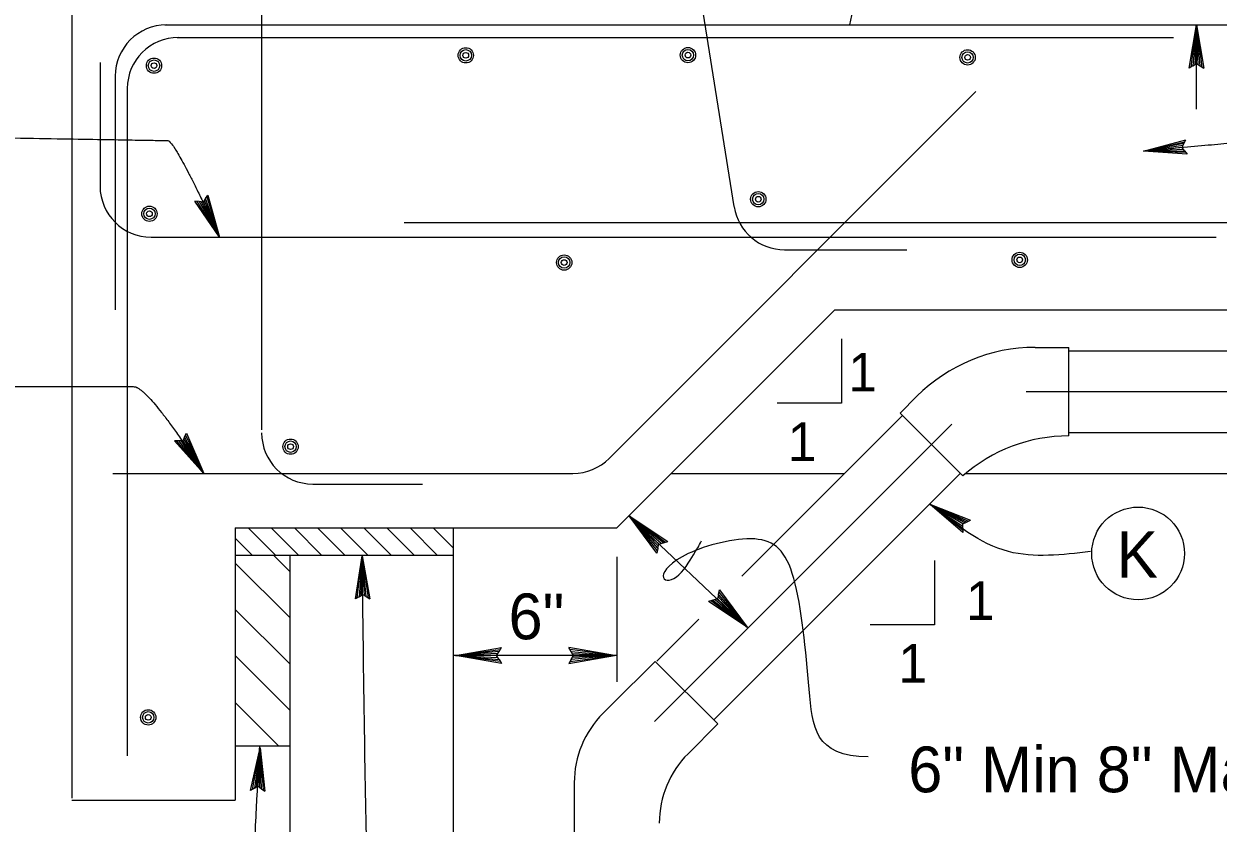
# Model space of a CAD drawing. Extents: x 0 to 2.83, y 0 to 1.83.
# Drawn here: x 0.3817 to 0.6861, y 0.9327 to 1.1364 of the extents above; entities that cross this region are included whole.
import ezdxf

# ---------------------------------------------------------------- set-up
doc = ezdxf.new("R2010")
doc.units = 0
for name, color, linetype in [('14 Ramp Anno', 7, 'Continuous'), ('201 Center and Station Line', 7, 'Continuous'), ('212 Leaders and Dim Lines', 7, 'Continuous'), ('213 Rebar', 7, 'Continuous'), ('214 Text and Titles', 7, 'Continuous'), ('217 Rebar', 7, 'Continuous'), ('222 Structural Steel', 7, 'Continuous'), ('240 Concrete', 7, 'Continuous'), ('Default', 7, 'Continuous')]:
    doc.layers.add(name, color=color, linetype=linetype)

# ---------------------------------------------------------------- blocks, each defined once
blk = doc.blocks.new('TERMA')
at = {"layer": 'Default'}
for p, q in [((-0.3267989938640841, 0.028734689404227826), (-0.3445155293117567, 0.05749671915426428)), ((-0.3445155293117567, 0.05749671915426428), (0, 0)), ((0, 0), (-0.3445155293117567, -0.05757874016519838)), ((-0.3356572615879204, 0.043115704279246055), (0, 0)), ((0, 0), (-0.3356572615879204, -0.04317038494437153)), ((0, 0), (-0.3267989938640841, 0.028734689404227826)), ((-0.3267989938640841, 0.028734689404227826), (-0.3090824584429032, 0)), ((-0.3267989938640841, -0.02878937006935331), (0, 0)), ((-0.3090824584429032, 0), (-0.3267989938640841, -0.02878937006935331)), ((0, 0), (-0.3179407261667395, 0.014353674529209604)), ((-0.3179407261667395, -0.014408355194335086), (0, 0)), ((-0.3090824584429032, 0), (0, 0)), ((-0.3267989938640841, -0.02878937006935331), (-0.3445155293117567, -0.05757874016519838))]:
    blk.add_line(p, q, dxfattribs=at)

msp = doc.modelspace()

# ---------------------------------------------------------------- linework, layer by layer
at = {"layer": '14 Ramp Anno'}
for p, q in [((0.46623025382564526, 0.9898478992341749), (0.4679238746328972, 1.0008065981133383)), ((0.4666834296035845, 0.9901346295955432), (0.4679238746328972, 1.0008065981133383)), ((0.4679238746328972, 1.0008065981133383), (0.4671357373889643, 0.99042134949917)), ((0.4679238746328972, 1.0008065981133383), (0.46758891316690315, 0.9907080798605383)), ((0.46804208894484245, 0.9909948102219063), (0.4679238746328972, 1.0008065981133383)), ((0.4679238746328972, 1.0008065981133383), (0.4698827665155909, 0.9898919054111622)), ((0.46896286172649665, 0.9904433630454053), (0.4679238746328972, 1.0008065981133383)), ((0.46850204133938955, 0.9907190814047849), (0.4679238746328972, 1.0008065981133383)), ((0.4679238746328972, 1.0008065981133383), (0.46942281412104375, 0.9901676342282839)), ((0.4671357373889643, 0.99042134949917), (0.46623025382564526, 0.9898478992341749)), ((0.4671357373889643, 0.99042134949917), (0.46804208894484245, 0.9909948102219063)), ((0.46804208894484245, 0.9909948102219063), (0.46896286172649665, 0.9904433630454053)), ((0.46896286172649665, 0.9904433630454053), (0.4698827665155909, 0.9898919054111622))]:
    msp.add_line(p, q, dxfattribs=at)
at = {"layer": '201 Center and Station Line'}
for p, q in [((0.6371711976061418, 1.0427020753344485), (1.0610798909938683, 1.0427020753344485)), ((0.6181661115139848, 1.0344177728376587), (0.5423977777312187, 0.9586494389826208))]:
    msp.add_line(p, q, dxfattribs=at)
at = {"layer": '212 Leaders and Dim Lines'}
for p, q in [((0.5327940677157478, 1.000557379184956), (0.5327940677157478, 0.9687656995928603)), ((0.5328013073102079, 0.975430230034012), (0.49112740104908026, 0.975430230034012))]:
    msp.add_line(p, q, dxfattribs=at)
for points, degree in [([(0.6150590919565018, 1.1668662916888504), (0.6018026142655067, 1.1668662916888504), (0.5992991052396229, 1.1668662916888504), (0.5920940270469994, 1.136155351125556)], 2), ([(0.5968975351757674, 0.9496355210439299), (0.5831486334776903, 0.9496355210439299), (0.5821301963148697, 0.9649120784862381), (0.578820275535703, 0.9995389420221354), (0.5701635596517286, 1.0074318300339946), (0.5482671606510876, 1.0015758163477766), (0.5429203655462799, 0.9947013654987381), (0.5480125513603824, 0.9939375376266227), (0.5531047371744849, 1.002339644219892), (0.5535712803002223, 1.0031094403773584), (0.5540137796942367, 1.0038840452811693), (0.5544322353565282, 1.0046634589313248)], 3), ([(0.49443403694286014, 0.8812227137803544), (0.4728224915814777, 0.8812227137803544), (0.4693646443236563, 0.8812227137803544), (0.4679238746328972, 1.0008065981133383)], 2)]:
    msp.add_open_spline(points, degree=degree, dxfattribs=at)
at = {"layer": '213 Rebar'}
for p, q in [((0.4176379164767689, 1.136155351125556), (0.7869547540685493, 1.136155351125556)), ((0.4207667096533918, 1.132977318459942), (0.6747082439560722, 1.132977318459942)), ((0.40113303828403674, 1.126624249494693), (0.40113303828403674, 1.0950779131145951)), ((0.4050130874018824, 1.1231303511255561), (0.4050130874018824, 1.0635368669862797)), ((0.408074583470082, 1.119952318459942), (0.408074583470082, 0.9498353317244492)), ((0.6243538704400767, 1.1191768803099709), (0.5308621247448257, 1.0256851345255424)), ((0.4786117377382607, 1.0857896835470346), (1.0615453197921476, 1.0857896835470346)), ((0.41415803828403697, 1.0820529131145953), (0.6855795364758147, 1.0820529131145953)), ((0.4043842667098138, 1.021870200346105), (0.5216520589154788, 1.021870200346105))]:
    msp.add_line(p, q, dxfattribs=at)
for centre, radius in [((0.49432992398382697, 1.1284088533239187), 0.0019508246527777779), ((0.4943299122964498, 1.1284088415830162), 0.0014517624942559377), ((0.4943299122964498, 1.1284088415830162), 0.000724719837132564), ((0.5509520239057585, 1.1284736226481205), 0.0019508246527777779), ((0.5509520122183813, 1.1284736109072182), 0.0014517624942559377), ((0.5509520122183813, 1.1284736109072182), 0.000724719837132564), ((0.6222225115169676, 1.127889438323438), 0.0019508246527777779), ((0.6222224998295904, 1.1278894265825357), 0.0014517624942559377), ((0.41488085582706963, 1.1257800238628495), 0.0019508246527777779), ((0.41488084413969245, 1.125780012121947), 0.0014517624942559377), ((0.41488084413969245, 1.125780012121947), 0.000724719837132564), ((0.6222224998295904, 1.1278894265825357), 0.000724719837132564), ((0.5688766648854543, 1.0917462350265947), 0.0019508246527777779), ((0.5688766531980771, 1.0917462232856923), 0.0014517624942559377), ((0.4137124871777054, 1.0880390122024521), 0.0019508246527777779), ((0.5688766531980771, 1.0917462232856923), 0.000724719837132564), ((0.41371247549032825, 1.0880390004615497), 0.0014517624942559377), ((0.41371247549032825, 1.0880390004615497), 0.000724719837132564), ((0.5194060703729284, 1.0756049412643955), 0.0019508246527777779), ((0.635496081008714, 1.0762779742018027), 0.0019508246527777779), ((0.6354960693213368, 1.0762779624609005), 0.0014517624942559377), ((0.5194060586855512, 1.075604929523493), 0.0014517624942559377), ((0.5194060586855512, 1.075604929523493), 0.000724719837132564), ((0.6354960693213368, 1.0762779624609005), 0.000724719837132564), ((0.4496885695538852, 1.0286712345342788), 0.0019508246527777779), ((0.449688557866508, 1.0286712227933765), 0.0014517624942559377), ((0.449688557866508, 1.0286712227933765), 0.000724719837132564), ((0.41341315542090357, 0.95967917937542), 0.0019508246527777779), ((0.4134131437335264, 0.9596791676345177), 0.0014517624942559377), ((0.4134131437335264, 0.9596791676345177), 0.000724719837132564)]:
    msp.add_circle(centre, radius, dxfattribs=at)
for centre, start, end in [((0.41803808740188264, 1.1231303511255561), 90, 180), ((0.42109958347008225, 1.119952318459942), 90, 180), ((0.41415803828403697, 1.0950779131145951), 180, 270), ((0.5216520589154788, 1.034895200346105), 270, 315.00000002732565)]:
    msp.add_arc(centre, 0.013024999999999998, start, end, dxfattribs=at)
at = {"layer": '214 Text and Titles'}
for p, q in [((0.6787085221816989, 1.1251584414033338), (0.6805438694039205, 1.136155351125556)), ((0.6791673589872544, 1.1254414622366666), (0.6805438694039205, 1.136155351125556)), ((0.6805438694039205, 1.136155351125556), (0.6796261957928097, 1.125724153208889)), ((0.6805438694039205, 1.136155351125556), (0.6800850325983648, 1.1260068441811113)), ((0.6805438694039205, 1.114710446763024), (0.6805438694039205, 1.136155351125556)), ((0.6805438694039205, 1.1262895351533337), (0.6805438694039205, 1.136155351125556)), ((0.6805438694039205, 1.136155351125556), (0.6823811957928099, 1.1251584414033338)), ((0.6814628624594766, 1.125724153208889), (0.6805438694039205, 1.136155351125556)), ((0.6810033659316985, 1.1260068441811113), (0.6805438694039205, 1.136155351125556)), ((0.6805438694039205, 1.136155351125556), (0.6819216992650322, 1.1254414622366666)), ((0.6796261957928097, 1.125724153208889), (0.6805438694039205, 1.1262895351533337)), ((0.6805438694039205, 1.1262895351533337), (0.6814628624594766, 1.125724153208889)), ((0.6796261957928097, 1.125724153208889), (0.6787085221816989, 1.1251584414033338)), ((0.6814628624594766, 1.125724153208889), (0.6823811957928099, 1.1251584414033338)), ((0.6670584871655268, 1.1040267079348562), (0.6778372634363562, 1.1068772822281212)), ((0.6670584871655268, 1.1040267079348562), (0.677598134945842, 1.1063934894872034)), ((0.6773592736284917, 1.1059103842492042), (0.6670584871655268, 1.1040267079348562)), ((0.6771204735737778, 1.1054266221396045), (0.6670584871655268, 1.1040267079348562)), ((0.6768816735190634, 1.1049428600300049), (0.6670584871655268, 1.1040267079348562)), ((0.6768816735190634, 1.1049428600300049), (0.6773592736284917, 1.1059103842492042)), ((0.6775298288080626, 1.1040816537126938), (0.6768816735190634, 1.1049428600300049)), ((0.6773592736284917, 1.1059103842492042), (0.6778372634363562, 1.1068772822281212)), ((0.6670584871655268, 1.1040267079348562), (0.6772057511635627, 1.1045122568713492)), ((0.6670584871655268, 1.1040267079348562), (0.6775298288080626, 1.1040816537126938)), ((0.6781783125328615, 1.103220478026701), (0.6670584871655268, 1.1040267079348562)), ((0.6778539064525619, 1.1036510505540384), (0.6670584871655268, 1.1040267079348562)), ((0.6775298288080626, 1.1040816537126938), (0.6781783125328615, 1.103220478026701)), ((0.4280371885289654, 1.0918977073691385), (0.42863058251203495, 1.09279772863796)), ((0.42863058251203495, 1.09279772863796), (0.4316053870827062, 1.0820529131145953)), ((0.4263719318757454, 1.091122939840552), (0.425300667358129, 1.0912484718737214)), ((0.4316053870827062, 1.0820529131145953), (0.425300667358129, 1.0912484718737214)), ((0.4316053870827062, 1.0820529131145953), (0.42583666826643735, 1.0911856954654706)), ((0.4263719318757454, 1.091122939840552), (0.4316053870827062, 1.0820529131145953)), ((0.4274436553994286, 1.0909979851765832), (0.4263719318757454, 1.091122939840552)), ((0.42690779363758696, 1.0910604625085676), (0.4316053870827062, 1.0820529131145953)), ((0.4280371885289654, 1.0918977073691385), (0.4274436553994286, 1.0909979851765832)), ((0.4274436553994286, 1.0909979851765832), (0.4316053870827062, 1.0820529131145953)), ((0.4316053870827062, 1.0820529131145953), (0.42774042196419676, 1.0914478462728607)), ((0.4316053870827062, 1.0820529131145953), (0.4280371885289654, 1.0918977073691385)), ((0.42833395509373356, 1.0923475684654158), (0.4316053870827062, 1.0820529131145953)), ((0.4226874916875632, 1.0311479724062862), (0.42315491185890314, 1.0321194007808454)), ((0.42315491185890314, 1.0321194007808454), (0.42754289696750897, 1.021870200346105)), ((0.4211410920071583, 1.0301570170728382), (0.42006266795774916, 1.030137846060549)), ((0.42754289696750897, 1.021870200346105), (0.42006266795774916, 1.030137846060549)), ((0.42754289696750897, 1.021870200346105), (0.42060224669893104, 1.03014747067508)), ((0.42221989354292316, 1.0301768217615546), (0.4211410920071583, 1.0301570170728382)), ((0.4211410920071583, 1.0301570170728382), (0.42754289696750897, 1.021870200346105)), ((0.42168049277504055, 1.0301669194171963), (0.42754289696750897, 1.021870200346105)), ((0.4226874916875632, 1.0311479724062862), (0.42221989354292316, 1.0301768217615546)), ((0.42221989354292316, 1.0301768217615546), (0.42754289696750897, 1.021870200346105)), ((0.42754289696750897, 1.021870200346105), (0.4224536926152432, 1.0306623970839204)), ((0.42754289696750897, 1.021870200346105), (0.4226874916875632, 1.0311479724062862)), ((0.42292129075988283, 1.0316335477286522), (0.42754289696750897, 1.021870200346105)), ((0.6210171139666671, 1.008971716058292), (0.6126242532209293, 1.014057193555342)), ((0.6210332473965572, 1.0068274467190943), (0.6126242532209293, 1.014057193555342)), ((0.6126242532209293, 1.014057193555342), (0.6229266374476934, 1.0099522190224022)), ((0.6219718757071795, 1.0094619675403473), (0.6126242532209293, 1.014057193555342)), ((0.6126242532209293, 1.014057193555342), (0.6210254055966689, 1.007899952604504)), ((0.6210293264833667, 1.007363699661799), (0.6126242532209293, 1.014057193555342)), ((0.6126242532209293, 1.014057193555342), (0.6210214847099709, 1.0084362055472087)), ((0.6214947197652254, 1.0092172130151307), (0.6126242532209293, 1.014057193555342)), ((0.6126242532209293, 1.014057193555342), (0.6224490316491335, 1.009706722092056)), ((0.5359471504827172, 1.0110440065659108), (0.5661454641255957, 0.9825226370664902)), ((0.6210171139666671, 1.008971716058292), (0.6219718757071795, 1.0094619675403473)), ((0.6210254055966689, 1.007899952604504), (0.6210171139666671, 1.008971716058292)), ((0.6210254055966689, 1.007899952604504), (0.6210332473965572, 1.0068274467190943)), ((0.6219718757071795, 1.0094619675403473), (0.6229266374476934, 1.0099522190224022)), ((0.4395081547477623, 0.9410759856711447), (0.441892979227006, 0.9519061765390349)), ((0.4399785924147735, 0.9413334171907731), (0.441892979227006, 0.9519061765390349)), ((0.441892979227006, 0.9519061765390349), (0.4404490300817847, 0.9415908487104017)), ((0.441892979227006, 0.9519061765390349), (0.44091946774879553, 0.9418482802300301)), ((0.44138903850557143, 0.9421057563264584), (0.441892979227006, 0.9519061765390349)), ((0.4418314573165646, 0.941801385436669), (0.441892979227006, 0.9519061765390349)), ((0.441892979227006, 0.9519061765390349), (0.4431569799290749, 0.9408883619208996)), ((0.44227300921732277, 0.9414970591236791), (0.441892979227006, 0.9519061765390349)), ((0.441892979227006, 0.9519061765390349), (0.44271456111808094, 0.9411927328106895)), ((0.4404490300817847, 0.9415908487104017), (0.4395081547477623, 0.9410759856711447)), ((0.4404490300817847, 0.9415908487104017), (0.44138903850557143, 0.9421057563264584)), ((0.44138903850557143, 0.9421057563264584), (0.44227300921732277, 0.9414970591236791)), ((0.44227300921732277, 0.9414970591236791), (0.4431569799290749, 0.9408883619208996))]:
    msp.add_line(p, q, dxfattribs=at)
for points in [[(0.5900663255258538, 1.0561378210222787), (0.5900663255258538, 1.0397315710222788), (0.5736600755258539, 1.0397315710222788)], [(0.613811290682863, 0.99967135273207), (0.613811290682863, 0.98326510273207), (0.5974050406828629, 0.98326510273207)]]:
    msp.add_lwpolyline(points, dxfattribs=at)
msp.add_circle((0.6656646232324382, 1.0014619197469752), 0.011812499999999998, dxfattribs=at)
for points, degree in [([(0.6670584871655268, 1.1040267079348562), (0.7064147384604819, 1.107697239143712), (0.706978048248254, 1.1077497758078567), (0.7214490730956102, 1.154111255727385)], 2), ([(0.3664850350228112, 1.107567837639237), (0.4166262914338274, 1.1067179858356606), (0.4201577077935621, 1.1066581313210886), (0.4316053870827062, 1.0820529131145953)], 2), ([(0.366942155634549, 1.044028072607667), (0.4056879679603193, 1.044028072607667), (0.41334381119835795, 1.044028072607667), (0.42754289696750897, 1.021870200346105)], 2), ([(0.4324874404394225, 0.8817838459007025), (0.4344241555265305, 0.8817593993439182), (0.43813651160050393, 0.8808620823590587), (0.4382364634835527, 0.8828059031550662), (0.43925760695303445, 0.9026646576992484), (0.44027875042120684, 0.9225234122434327), (0.441299893890022, 0.9423821667876169), (0.4414995190210122, 0.9462643896076689), (0.4416687853462002, 0.9496126924566127), (0.4418076928655852, 0.9524270753344483)], 3)]:
    msp.add_open_spline(points, degree=degree, dxfattribs=at)
msp.add_spline([(0.6535167803294207, 1.0019403700786396), (0.6326213552341348, 1.0019403700786396), (0.6126242532209293, 1.014057193555342)], degree=3, dxfattribs=at)
at = {"layer": '217 Rebar'}
for p, q in [((0.5150198982189794, 1.388154998754958), (0.5626564836755282, 1.0899085505886719)), ((0.44231157809972216, 1.386189102209097), (0.44231157809972216, 1.0329791728919242)), ((0.5756255858874105, 1.0788441238248079), (0.6067068449403878, 1.0788441238248074)), ((0.45533208591222213, 1.0191473007239642), (0.4833357412900542, 1.0191473007239642)), ((0.43887550569598893, 1.0079770753344488), (0.44581705088203266, 1.0010355301484042)), ((0.4447679591043977, 1.0079770753344488), (0.45170950429044304, 1.0010355301484042)), ((0.45066041248631555, 1.0079770753344488), (0.4576019576723592, 1.0010355301484042)), ((0.45655286586823174, 1.0079770753344488), (0.4634944110542771, 1.0010355301484042)), ((0.4624453192501496, 1.0079770753344488), (0.46938686443619326, 1.0010355301484042)), ((0.46833777265855836, 1.0079770753344488), (0.47527931784460203, 1.0010355301484042)), ((0.4742302260404746, 1.0079770753344488), (0.4811717712265199, 1.0010355301484042)), ((0.4801226794223924, 1.0079770753344488), (0.48706422460843607, 1.0010355301484042)), ((0.48601513283080117, 1.0079770753344488), (0.49112740104908026, 1.0028648071161692)), ((0.43556931081474815, 1.0053908168337722), (0.4399245975001164, 1.0010355301484042)), ((0.43556931081474815, 0.9989844945707602), (0.44946073438241363, 0.9850930710030947)), ((0.4453031820174021, 1.0010355301484042), (0.44946073438241363, 0.9968779777833927)), ((0.43556931081474815, 0.9871995877904624), (0.44946073438241363, 0.9733081642227969)), ((0.43556931081474815, 0.9754146810101645), (0.44946073438241363, 0.9615232574424989)), ((0.43556931081474815, 0.963437530996296), (0.4465797664765959, 0.9524270753344483)), ((0.43556931081474815, 0.9524270753344483), (0.44946073438241363, 0.9524270753344483))]:
    msp.add_line(p, q, dxfattribs=at)
for centre, start, end in [((0.5755831728954491, 1.091864631637308), 189.0747580183008, 269.99999999999983), ((0.45533208591222213, 1.032167808536464), 180, 270)]:
    msp.add_arc(centre, 0.013020507812499998, start, end, dxfattribs=at)
at = {"layer": '222 Structural Steel'}
for p, q in [((0.6393945878339707, 1.0539854086465885), (0.6480240370458725, 1.0539854086465885)), ((0.6480240370458725, 1.0314187419958167), (0.6480240370458725, 1.0539854086465885)), ((0.6480240370458725, 1.0531187420011152), (1.0619006463301564, 1.0531187420011152)), ((0.6093189794188733, 1.041527683749546), (0.6050042547996769, 1.0372129591303492)), ((0.6056165715235607, 1.0366006424074783), (0.5646489435169282, 0.9956330144008461)), ((0.6210167089477355, 1.0212005050087818), (0.6050042547996769, 1.0372129591303492)), ((0.6480240370458725, 1.0322854086677817), (1.0619006463301564, 1.0322854086677817)), ((0.6203479628153795, 1.0218692511400314), (0.5575107145620539, 0.9590320028682492)), ((0.5537007440166081, 0.9846848149005256), (0.5430071538069925, 0.9739912246909099)), ((0.5425848805370413, 0.9739578368932622), (0.5315828745342357, 0.9629558309123919)), ((0.558541923562629, 0.9580007938676741), (0.5425848805370413, 0.9739578368932622)), ((0.5315811275184686, 0.9629540838966284), (0.5292975440282995, 0.9606705004110121)), ((0.558541923562629, 0.9580007938676741), (0.5509642106949661, 0.9504230810265026)), ((0.5219752135713351, 0.942992830867976), (0.5219752135713351, 0.9291508371923013))]:
    msp.add_line(p, q, dxfattribs=at)
for centre, radius, start, end in [((0.6393945878463398, 1.0114520753143932), 0.042533333333333326, 90, 135), ((0.6480240370624455, 0.9906187419810598), 0.040799999999999996, 90, 131.4483265161765), ((0.5469752135807373, 0.9429928308679469), 0.024999999999999998, 135, 180), ((0.5686418802474039, 0.9327454114770614), 0.024999999999999998, 135, 180)]:
    msp.add_arc(centre, radius, start, end, dxfattribs=at)
at = {"layer": '240 Concrete'}
for p, q in [((0.3939179739768745, 1.1468687420011152), (0.3939179739768745, 0.9391084114867629)), ((0.5883581822455578, 1.0635354086677817), (0.5328013073102079, 1.0079785336794382)), ((0.5883581822455578, 1.0635354086677817), (1.0619006463301564, 1.0635354086677817)), ((0.5466915156186353, 1.0218687420011152), (0.5908846711171977, 1.0218687420011152)), ((0.6217928057008308, 1.0218687420011152), (0.830006128574734, 1.0218687420011152)), ((0.43556931081474853, 1.0079770753344488), (0.43556931081474815, 0.9385354086677818)), ((0.43556931081474815, 1.0079770753344488), (0.49807655027145054, 1.0079770753344488)), ((0.49112740104908026, 1.0079770753344488), (0.49112740104908026, 0.7025342993517522)), ((0.49113464064354123, 1.0079785336794382), (0.5328013073102079, 1.0079785336794382)), ((0.43556931081474815, 1.0010355301484042), (0.49112740104908026, 1.0010355301484042)), ((0.44946073438241363, 1.0010355301484042), (0.44946073438241363, 0.7025342993517522)), ((0.3939107343824139, 0.9385354086677818), (0.43556931081474815, 0.9385354086677818))]:
    msp.add_line(p, q, dxfattribs=at)

# ---------------------------------------------------------------- block references
at = {"layer": '212 Leaders and Dim Lines', "xscale": 0.033863969643370066, "yscale": 0.03548367630197333, "rotation": 180}
msp.add_blockref('TERMA', (0.49173602172975206, 0.9754304593731932), dxfattribs=at)
at = {"layer": '212 Leaders and Dim Lines', "xscale": 0.033863969643370066, "yscale": -0.03548367630197333}
msp.add_blockref('TERMA', (0.532271552955629, 0.9754304593731932), dxfattribs=at)
at = {"layer": '214 Text and Titles', "xscale": 0.033863969643370066, "yscale": 0.03548367630197333}
for p, rotation in [((0.5359467858766022, 1.0110440572446506), 136.63583500417352), ((0.5660676209241166, 0.9826873263524879), -43.364164995826485)]:
    msp.add_blockref('TERMA', p, dxfattribs=dict(at, rotation=rotation))

# ---------------------------------------------------------------- texts
at = {"layer": '212 Leaders and Dim Lines'}
for s, p in [('6"', (0.5052346361179536, 0.9795777652623392)), ('6" Min 8" Max', (0.607103057758875, 0.9405774006968721))]:
    msp.add_text(s, height=0.011666666666666665, dxfattribs=at).set_placement(p)
at = {"layer": '214 Text and Titles'}
for s, height, p in [('1', 0.00984375, (0.59180440475255, 1.0427388181153583)), ('1', 0.00984375, (0.5764110663141153, 1.025001948220459)), ('K', 0.011812499999999998, (0.6601871865241681, 0.9952725975841745)), ('1', 0.00984375, (0.6217832462125212, 0.9844911501262557)), ('1', 0.00984375, (0.6046087670458545, 0.968535420959589))]:
    msp.add_text(s, height=height, dxfattribs=at).set_placement(p)

doc.saveas('drawing.dxf')
